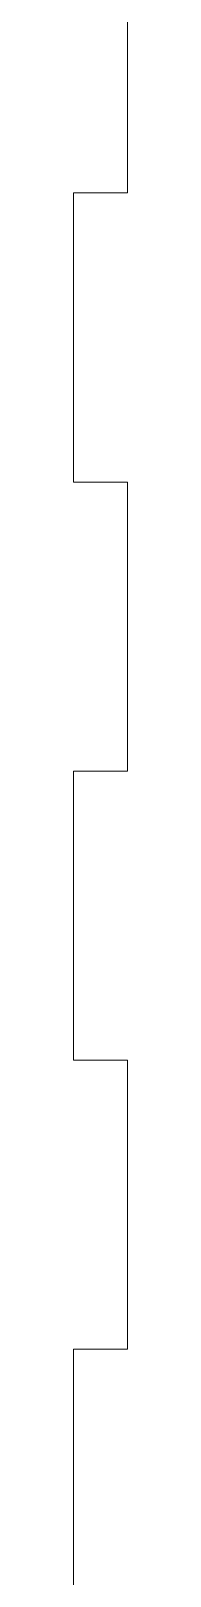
# Model space of a CAD drawing. Extents: x 3 to 513, y 3 to 383.
# Drawn here: x 297 to 300, y 175.9 to 261.5 of the extents above; entities that cross this region are included whole.
import ezdxf

# ---------------------------------------------------------------- set-up
doc = ezdxf.new("R2010")
doc.units = 0
doc.layers.get('0').update_dxf_attribs({"lineweight": 0})

msp = doc.modelspace()

# ---------------------------------------------------------------- linework, layer by layer
for p, q in [((300, 268.5), (300, 252.5)), ((300, 252.5), (297, 252.5)), ((297, 252.5), (297, 236.5)), ((297, 236.5), (300, 236.5)), ((300, 236.5), (300, 220.5)), ((300, 220.5), (297, 220.5)), ((297, 220.5), (297, 204.5)), ((297, 204.5), (300, 204.5)), ((300, 204.5), (300, 188.5)), ((300, 188.5), (297, 188.5)), ((297, 188.5), (297, 172.5))]:
    msp.add_line(p, q)

doc.saveas('drawing.dxf')
